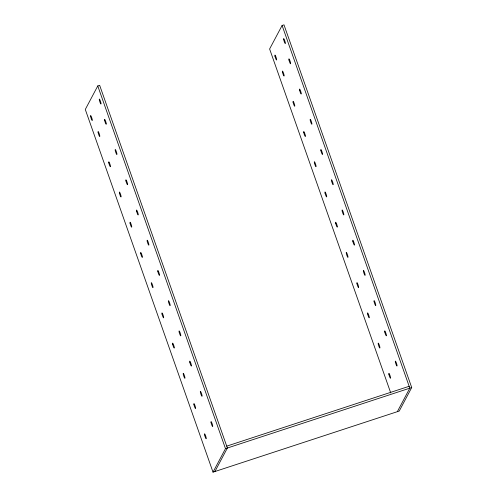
<?xml version="1.0" encoding="UTF-8"?>
<svg xmlns="http://www.w3.org/2000/svg" width="497" height="497" viewBox="0 0 497 497"><rect width="100%" height="100%" fill="white"/><g stroke="black" fill="none" stroke-linecap="round" stroke-linejoin="round"><path stroke-width="0.75" d="M214.903 471.529L227.384 448.021L99.661 85.329L97.772 85.944L85.291 109.458L213.014 472.15L399.228 411.056L411.709 387.542L283.986 24.85L282.097 25.471L269.616 48.979L390.754 392.965M213.014 472.15L225.495 448.636L411.709 387.542M397.339 411.671L409.82 388.157L282.097 25.471M226.725 446.144L409.161 386.287M97.772 85.944L225.495 448.636M395.407 362.201A2.591 0.385 71.8 0 0 396.941 366.034A2.591 0.385 71.8 0 0 396.202 362.499A2.591 0.385 71.8 0 0 395.407 362.201M388.915 374.427A2.591 0.385 71.8 0 0 390.449 378.26A2.591 0.385 71.8 0 0 389.716 374.726A2.591 0.385 71.8 0 0 388.915 374.427M384.759 331.977A2.591 0.385 71.8 0 0 386.299 335.81A2.591 0.385 71.8 0 0 385.56 332.276A2.591 0.385 71.8 0 0 384.759 331.977M378.273 344.204A2.591 0.385 71.8 0 0 379.807 348.037A2.591 0.385 71.8 0 0 379.068 344.502A2.591 0.385 71.8 0 0 378.273 344.204M367.625 313.98A2.591 0.385 71.8 0 0 369.165 317.813A2.591 0.385 71.8 0 0 368.426 314.278A2.591 0.385 71.8 0 0 367.625 313.98M374.117 301.754A2.591 0.385 71.8 0 0 375.651 305.587A2.591 0.385 71.8 0 0 374.918 302.052A2.591 0.385 71.8 0 0 374.117 301.754M363.475 271.53A2.591 0.385 71.8 0 0 365.009 275.363A2.591 0.385 71.8 0 0 364.276 271.828A2.591 0.385 71.8 0 0 363.475 271.53M356.983 283.756A2.591 0.385 71.8 0 0 358.517 287.589A2.591 0.385 71.8 0 0 357.784 284.054A2.591 0.385 71.8 0 0 356.983 283.756M352.833 241.306A2.591 0.385 71.8 0 0 354.367 245.139A2.591 0.385 71.8 0 0 353.628 241.604A2.591 0.385 71.8 0 0 352.833 241.306M346.341 253.532A2.591 0.385 71.8 0 0 347.875 257.365A2.591 0.385 71.8 0 0 347.142 253.83A2.591 0.385 71.8 0 0 346.341 253.532M342.184 211.082A2.591 0.385 71.8 0 0 343.725 214.915A2.591 0.385 71.8 0 0 342.986 211.374A2.591 0.385 71.8 0 0 342.184 211.082M335.699 223.308A2.591 0.385 71.8 0 0 337.233 227.141A2.591 0.385 71.8 0 0 336.494 223.607A2.591 0.385 71.8 0 0 335.699 223.308M331.542 180.858A2.591 0.385 71.8 0 0 333.077 184.691A2.591 0.385 71.8 0 0 332.344 181.15A2.591 0.385 71.8 0 0 331.542 180.858M325.05 193.084A2.591 0.385 71.8 0 0 326.591 196.918A2.591 0.385 71.8 0 0 325.852 193.376A2.591 0.385 71.8 0 0 325.05 193.084M320.9 150.628A2.591 0.385 71.8 0 0 322.435 154.468A2.591 0.385 71.8 0 0 321.696 150.926A2.591 0.385 71.8 0 0 320.9 150.628M314.408 162.861A2.591 0.385 71.8 0 0 315.943 166.694A2.591 0.385 71.8 0 0 315.21 163.153A2.591 0.385 71.8 0 0 314.408 162.861M310.258 120.404A2.591 0.385 71.8 0 0 311.793 124.244A2.591 0.385 71.8 0 0 311.054 120.703A2.591 0.385 71.8 0 0 310.258 120.404M303.766 132.637A2.591 0.385 71.8 0 0 305.301 136.47A2.591 0.385 71.8 0 0 304.562 132.929A2.591 0.385 71.8 0 0 303.766 132.637M293.124 102.407A2.591 0.385 71.8 0 0 294.659 106.246A2.591 0.385 71.8 0 0 293.92 102.705A2.591 0.385 71.8 0 0 293.124 102.407M299.61 90.181A2.591 0.385 71.8 0 0 301.151 94.02A2.591 0.385 71.8 0 0 300.412 90.479A2.591 0.385 71.8 0 0 299.61 90.181M288.968 59.957A2.591 0.385 71.8 0 0 290.503 63.796A2.591 0.385 71.8 0 0 289.77 60.255A2.591 0.385 71.8 0 0 288.968 59.957M282.476 72.183A2.591 0.385 71.8 0 0 284.017 76.022A2.591 0.385 71.8 0 0 283.278 72.481A2.591 0.385 71.8 0 0 282.476 72.183M283.706 39.71A2.591 0.385 71.8 0 0 285.241 43.543A2.591 0.385 71.8 0 0 284.508 40.002A2.591 0.385 71.8 0 0 283.706 39.71M274.971 56.167A2.591 0.385 71.8 0 0 276.506 60A2.591 0.385 71.8 0 0 275.767 56.465A2.591 0.385 71.8 0 0 274.971 56.167M104.643 120.436A2.591 0.385 71.8 0 0 106.178 124.269A2.591 0.385 71.8 0 0 105.445 120.734A2.591 0.385 71.8 0 0 104.643 120.436M115.285 150.659A2.591 0.385 71.8 0 0 116.826 154.492A2.591 0.385 71.8 0 0 116.087 150.958A2.591 0.385 71.8 0 0 115.285 150.659M125.934 180.883A2.591 0.385 71.8 0 0 127.468 184.716A2.591 0.385 71.8 0 0 126.729 181.181A2.591 0.385 71.8 0 0 125.934 180.883M136.576 211.107A2.591 0.385 71.8 0 0 138.11 214.946A2.591 0.385 71.8 0 0 137.371 211.405A2.591 0.385 71.8 0 0 136.576 211.107M147.218 241.331A2.591 0.385 71.8 0 0 148.752 245.17A2.591 0.385 71.8 0 0 148.019 241.629A2.591 0.385 71.8 0 0 147.218 241.331M157.86 271.555A2.591 0.385 71.8 0 0 159.4 275.394A2.591 0.385 71.8 0 0 158.661 271.853A2.591 0.385 71.8 0 0 157.86 271.555M168.508 301.785A2.591 0.385 71.8 0 0 170.042 305.618A2.591 0.385 71.8 0 0 169.303 302.077A2.591 0.385 71.8 0 0 168.508 301.785M179.15 332.008A2.591 0.385 71.8 0 0 180.684 335.842A2.591 0.385 71.8 0 0 179.945 332.3A2.591 0.385 71.8 0 0 179.15 332.008M189.792 362.232A2.591 0.385 71.8 0 0 191.326 366.065A2.591 0.385 71.8 0 0 190.593 362.53A2.591 0.385 71.8 0 0 189.792 362.232M200.434 392.456A2.591 0.385 71.8 0 0 201.975 396.289A2.591 0.385 71.8 0 0 201.235 392.754A2.591 0.385 71.8 0 0 200.434 392.456M211.082 422.68A2.591 0.385 71.8 0 0 212.617 426.513A2.591 0.385 71.8 0 0 211.877 422.978A2.591 0.385 71.8 0 0 211.082 422.68M98.151 132.662A2.591 0.385 71.8 0 0 99.692 136.495A2.591 0.385 71.8 0 0 98.953 132.96A2.591 0.385 71.8 0 0 98.151 132.662M108.8 162.886A2.591 0.385 71.8 0 0 110.334 166.725A2.591 0.385 71.8 0 0 109.595 163.184A2.591 0.385 71.8 0 0 108.8 162.886M119.442 193.109A2.591 0.385 71.8 0 0 120.976 196.949A2.591 0.385 71.8 0 0 120.237 193.408A2.591 0.385 71.8 0 0 119.442 193.109M130.084 223.333A2.591 0.385 71.8 0 0 131.618 227.172A2.591 0.385 71.8 0 0 130.885 223.631A2.591 0.385 71.8 0 0 130.084 223.333M140.726 253.557A2.591 0.385 71.8 0 0 142.266 257.396A2.591 0.385 71.8 0 0 141.527 253.855A2.591 0.385 71.8 0 0 140.726 253.557M151.374 283.787A2.591 0.385 71.8 0 0 152.908 287.62A2.591 0.385 71.8 0 0 152.169 284.079A2.591 0.385 71.8 0 0 151.374 283.787M162.016 314.011A2.591 0.385 71.8 0 0 163.55 317.844A2.591 0.385 71.8 0 0 162.811 314.303A2.591 0.385 71.8 0 0 162.016 314.011M172.658 344.235A2.591 0.385 71.8 0 0 174.192 348.068A2.591 0.385 71.8 0 0 173.459 344.533A2.591 0.385 71.8 0 0 172.658 344.235M183.3 374.458A2.591 0.385 71.8 0 0 184.841 378.292A2.591 0.385 71.8 0 0 184.101 374.757A2.591 0.385 71.8 0 0 183.3 374.458M193.948 404.682A2.591 0.385 71.8 0 0 195.483 408.515A2.591 0.385 71.8 0 0 194.743 404.98A2.591 0.385 71.8 0 0 193.948 404.682M204.59 434.906A2.591 0.385 71.8 0 0 206.125 438.739A2.591 0.385 71.8 0 0 205.391 435.204A2.591 0.385 71.8 0 0 204.59 434.906M90.64 116.646A2.591 0.385 71.8 0 0 92.181 120.479A2.591 0.385 71.8 0 0 91.442 116.944A2.591 0.385 71.8 0 0 90.64 116.646M99.381 100.183A2.591 0.385 71.8 0 0 100.916 104.022A2.591 0.385 71.8 0 0 100.183 100.481A2.591 0.385 71.8 0 0 99.381 100.183"/></g></svg>
